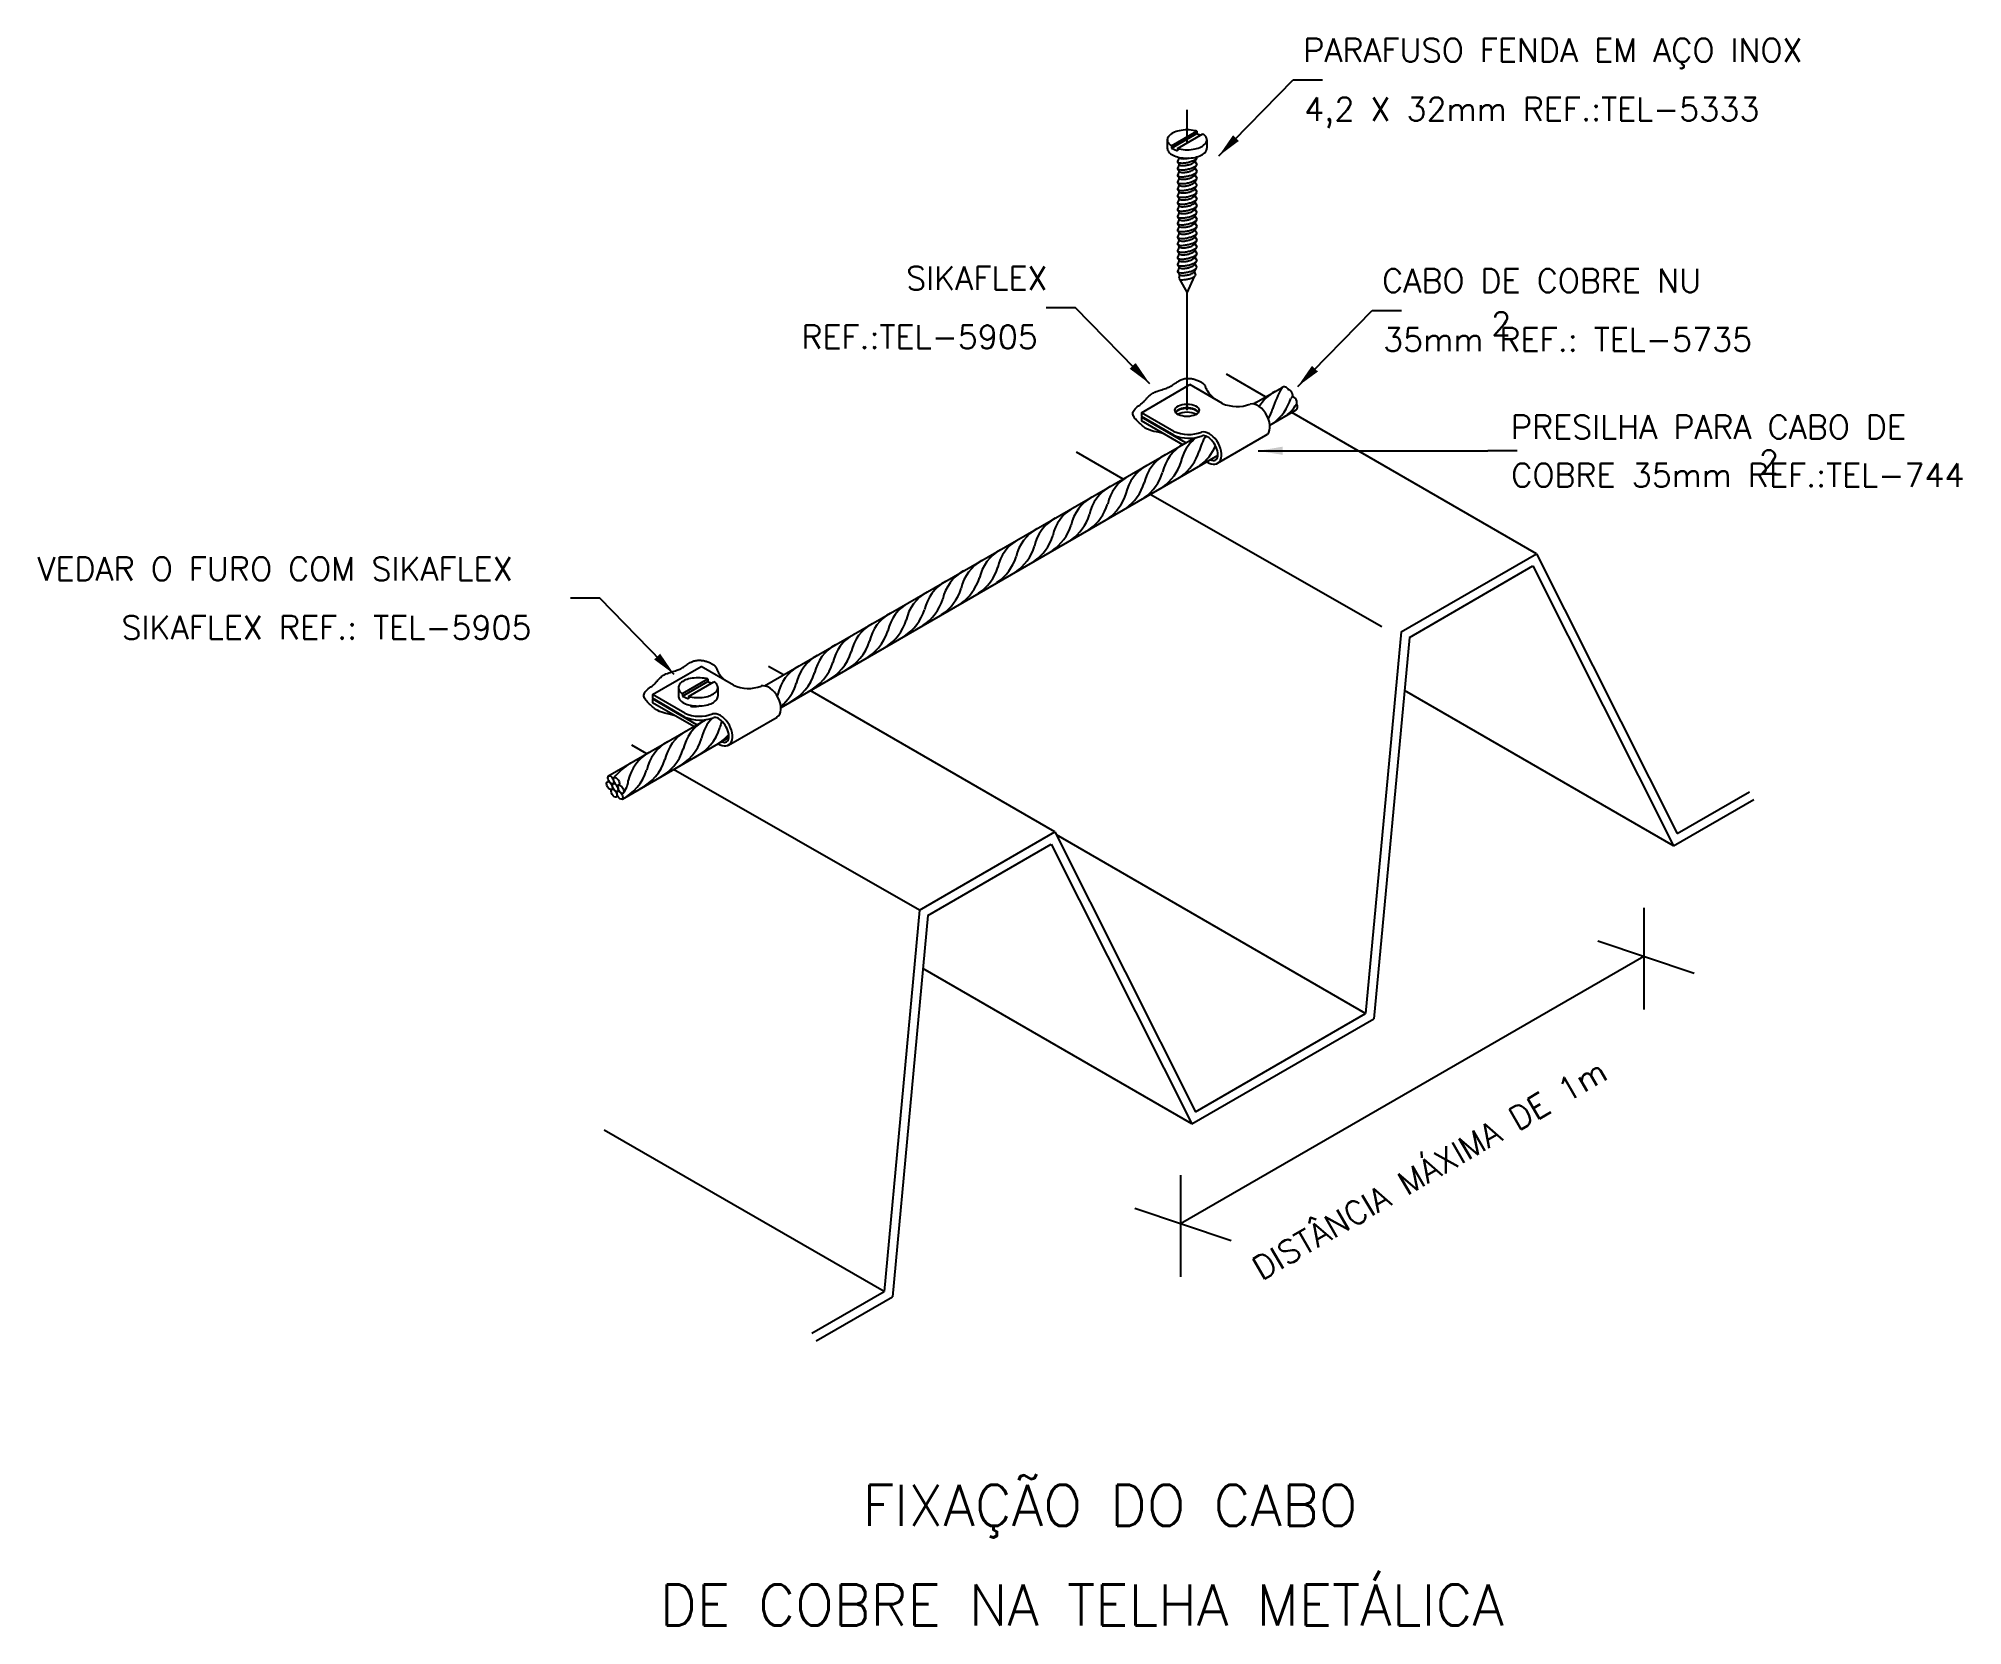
# Model space of a CAD drawing. Header units: millimetres. Extents: x -5791.4 to -5774.9, y -4763.5 to -4749.9.
import ezdxf
from ezdxf.enums import TextEntityAlignment as Align

# ---------------------------------------------------------------- set-up
doc = ezdxf.new("R2010")
doc.units = ezdxf.units.MM
doc.header["$LTSCALE"] = 10
doc.linetypes.add('DASHDOT', pattern=[1, 0.5, -0.25, 0, -0.25])
doc.layers.add('Termotécnica', color=7, linetype='Continuous')
doc.styles.add('r140', font='romans.shx')
doc.styles.add('r80', font='romans.shx')

msp = doc.modelspace()

# ---------------------------------------------------------------- linework, layer by layer
at = {"layer": 'Termotécnica', "color": 2}
for p, q in [((-5781.303, -4750.949), (-5780.667, -4750.298)), ((-5780.667, -4750.298), (-5780.417, -4750.298)), ((-5781.743, -4750.811), (-5781.743, -4750.883)), ((-5781.708, -4750.862), (-5781.491, -4750.736)), ((-5781.708, -4750.883), (-5781.491, -4750.757)), ((-5781.708, -4750.862), (-5781.708, -4750.883)), ((-5781.708, -4750.883), (-5781.655, -4750.906)), ((-5781.655, -4750.885), (-5781.438, -4750.76)), ((-5781.655, -4750.885), (-5781.655, -4750.906)), ((-5781.491, -4750.736), (-5781.491, -4750.757)), ((-5781.491, -4750.757), (-5781.459, -4750.772)), ((-5781.404, -4750.811), (-5781.404, -4750.883)), ((-5781.641, -4750.963), (-5781.656, -4750.997)), ((-5781.641, -4751.021), (-5781.656, -4751.056)), ((-5781.652, -4751.003), (-5781.641, -4751.021)), ((-5781.494, -4750.971), (-5781.506, -4750.993)), ((-5781.506, -4750.993), (-5781.491, -4751.021)), ((-5781.494, -4751.03), (-5781.506, -4751.051)), ((-5781.506, -4751.051), (-5781.491, -4751.08)), ((-5781.641, -4751.08), (-5781.656, -4751.115)), ((-5781.641, -4751.139), (-5781.656, -4751.173)), ((-5781.641, -4751.197), (-5781.656, -4751.232)), ((-5781.652, -4751.061), (-5781.641, -4751.08)), ((-5781.652, -4751.12), (-5781.641, -4751.139)), ((-5781.652, -4751.179), (-5781.641, -4751.197)), ((-5781.494, -4751.088), (-5781.506, -4751.11)), ((-5781.506, -4751.11), (-5781.491, -4751.138)), ((-5781.494, -4751.147), (-5781.506, -4751.169)), ((-5781.506, -4751.169), (-5781.491, -4751.197)), ((-5781.494, -4751.206), (-5781.506, -4751.227)), ((-5781.641, -4751.256), (-5781.656, -4751.291)), ((-5781.641, -4751.314), (-5781.656, -4751.349)), ((-5781.641, -4751.373), (-5781.656, -4751.408)), ((-5781.652, -4751.237), (-5781.641, -4751.256)), ((-5781.652, -4751.296), (-5781.641, -4751.314)), ((-5781.652, -4751.355), (-5781.641, -4751.373)), ((-5781.506, -4751.227), (-5781.491, -4751.256)), ((-5781.494, -4751.264), (-5781.506, -4751.286)), ((-5781.506, -4751.286), (-5781.491, -4751.314)), ((-5781.494, -4751.323), (-5781.506, -4751.344)), ((-5781.506, -4751.344), (-5781.491, -4751.373)), ((-5781.494, -4751.381), (-5781.506, -4751.403)), ((-5781.641, -4751.432), (-5781.656, -4751.467)), ((-5781.641, -4751.49), (-5781.656, -4751.525)), ((-5781.641, -4751.549), (-5781.656, -4751.584)), ((-5781.652, -4751.413), (-5781.641, -4751.432)), ((-5781.652, -4751.472), (-5781.641, -4751.49)), ((-5781.652, -4751.531), (-5781.641, -4751.549)), ((-5781.506, -4751.403), (-5781.491, -4751.432)), ((-5781.494, -4751.44), (-5781.506, -4751.462)), ((-5781.506, -4751.462), (-5781.491, -4751.49)), ((-5781.494, -4751.499), (-5781.506, -4751.52)), ((-5781.506, -4751.52), (-5781.491, -4751.549)), ((-5781.641, -4751.608), (-5781.656, -4751.642)), ((-5781.641, -4751.666), (-5781.656, -4751.701)), ((-5781.652, -4751.589), (-5781.641, -4751.608)), ((-5781.652, -4751.648), (-5781.641, -4751.666)), ((-5781.652, -4751.707), (-5781.641, -4751.725)), ((-5781.494, -4751.557), (-5781.506, -4751.579)), ((-5781.506, -4751.579), (-5781.491, -4751.607)), ((-5781.494, -4751.616), (-5781.506, -4751.638)), ((-5781.506, -4751.638), (-5781.491, -4751.666)), ((-5781.494, -4751.675), (-5781.506, -4751.696)), ((-5781.506, -4751.696), (-5781.491, -4751.725)), ((-5781.641, -4751.725), (-5781.656, -4751.76)), ((-5781.641, -4751.784), (-5781.656, -4751.818)), ((-5781.641, -4751.842), (-5781.656, -4751.877)), ((-5781.652, -4751.765), (-5781.641, -4751.784)), ((-5781.652, -4751.824), (-5781.641, -4751.842)), ((-5781.494, -4751.733), (-5781.506, -4751.755)), ((-5781.506, -4751.755), (-5781.491, -4751.783)), ((-5781.494, -4751.792), (-5781.506, -4751.814)), ((-5781.506, -4751.814), (-5781.491, -4751.842)), ((-5781.494, -4751.851), (-5781.506, -4751.872)), ((-5781.506, -4751.872), (-5781.491, -4751.901)), ((-5781.641, -4751.901), (-5781.656, -4751.936)), ((-5781.653, -4751.94), (-5781.641, -4751.961)), ((-5781.652, -4751.882), (-5781.641, -4751.901)), ((-5781.639, -4751.965), (-5781.643, -4751.997)), ((-5781.638, -4752.002), (-5781.574, -4752.118)), ((-5781.574, -4752.118), (-5781.511, -4751.979)), ((-5781.51, -4751.941), (-5781.502, -4751.967)), ((-5781.506, -4751.932), (-5781.496, -4751.911)), ((-5782.527, -4752.246), (-5782.777, -4752.246)), ((-5781.892, -4752.896), (-5782.527, -4752.246)), ((-5780.628, -4752.919), (-5779.992, -4752.269)), ((-5779.992, -4752.269), (-5779.742, -4752.269)), ((-5781.963, -4753.144), (-5781.549, -4752.904)), ((-5781.272, -4753.064), (-5781.549, -4752.904)), ((-5781.006, -4753.069), (-5780.762, -4752.928)), ((-5781.687, -4753.303), (-5781.963, -4753.144)), ((-5781.963, -4753.144), (-5781.963, -4753.176)), ((-5781.687, -4753.335), (-5781.963, -4753.176)), ((-5781.963, -4753.182), (-5781.958, -4753.179)), ((-5781.583, -4753.401), (-5781.963, -4753.182)), ((-5781.963, -4753.182), (-5781.963, -4753.214)), ((-5780.865, -4753.25), (-5780.64, -4753.12)), ((-5785.186, -4755.478), (-5781.509, -4753.359)), ((-5781.611, -4753.417), (-5781.963, -4753.214)), ((-5781.314, -4753.576), (-5780.899, -4753.336)), ((-5785.044, -4755.663), (-5781.309, -4753.506)), ((-5780.967, -4753.47), (-5779.003, -4753.471)), ((-5778.753, -4753.471), (-5779.003, -4753.471)), ((-5786.593, -4754.73), (-5786.843, -4754.73)), ((-5785.957, -4755.381), (-5786.593, -4754.73)), ((-5786.143, -4755.553), (-5785.728, -4755.314)), ((-5785.451, -4755.473), (-5785.728, -4755.314)), ((-5785.922, -4755.494), (-5785.922, -4755.566)), ((-5785.888, -4755.545), (-5785.671, -4755.42)), ((-5785.888, -4755.566), (-5785.671, -4755.441)), ((-5785.835, -4755.569), (-5785.618, -4755.443)), ((-5785.671, -4755.42), (-5785.671, -4755.441)), ((-5785.671, -4755.441), (-5785.638, -4755.455)), ((-5785.584, -4755.494), (-5785.584, -4755.566)), ((-5786.143, -4755.553), (-5786.143, -4755.585)), ((-5785.866, -4755.713), (-5786.143, -4755.553)), ((-5785.867, -4755.745), (-5786.143, -4755.585)), ((-5786.143, -4755.591), (-5786.138, -4755.588)), ((-5786.143, -4755.591), (-5786.143, -4755.623)), ((-5785.763, -4755.811), (-5786.143, -4755.591)), ((-5785.791, -4755.827), (-5786.143, -4755.623)), ((-5785.888, -4755.545), (-5785.888, -4755.566)), ((-5785.888, -4755.566), (-5785.835, -4755.59)), ((-5785.835, -4755.569), (-5785.835, -4755.59)), ((-5786.524, -4756.25), (-5785.689, -4755.768)), ((-5785.493, -4755.985), (-5785.078, -4755.746)), ((-5786.401, -4756.446), (-5785.49, -4755.92))]:
    msp.add_line(p, q, dxfattribs=at)
at = {"layer": 'Termotécnica', "color": 1, "linetype": 'DASHDOT'}
for p, q in [((-5781.574, -4750.838), (-5781.574, -4750.555)), ((-5781.574, -4753.123), (-5781.574, -4752.118))]:
    msp.add_line(p, q, dxfattribs=at)
at = {"layer": 'Termotécnica', "color": 3}
for p, q in [((-5780.902, -4753.009), (-5781.237, -4752.815)), ((-5778.586, -4754.35), (-5780.678, -4753.142)), ((-5782.12, -4753.711), (-5782.52, -4753.482)), ((-5779.909, -4754.975), (-5781.89, -4753.842)), ((-5779.744, -4755.018), (-5778.586, -4754.35)), ((-5779.673, -4755.064), (-5778.617, -4754.454)), ((-5778.617, -4754.454), (-5777.416, -4756.846)), ((-5778.586, -4754.35), (-5777.385, -4756.742)), ((-5779.744, -4755.018), (-5780.047, -4758.279)), ((-5779.673, -4755.064), (-5779.976, -4758.324)), ((-5785.024, -4755.385), (-5785.152, -4755.312)), ((-5782.703, -4756.727), (-5784.796, -4755.519)), ((-5777.416, -4756.846), (-5779.715, -4755.518)), ((-5786.192, -4756.06), (-5786.32, -4755.986)), ((-5783.861, -4757.396), (-5785.964, -4756.193)), ((-5777.416, -4756.846), (-5776.729, -4756.45)), ((-5777.385, -4756.742), (-5776.767, -4756.385)), ((-5783.861, -4757.396), (-5782.703, -4756.727)), ((-5782.703, -4756.727), (-5781.502, -4759.119)), ((-5780.047, -4758.279), (-5782.69, -4756.752)), ((-5783.79, -4757.441), (-5782.734, -4756.831)), ((-5782.734, -4756.831), (-5781.533, -4759.223)), ((-5783.861, -4757.396), (-5784.164, -4760.656)), ((-5783.79, -4757.441), (-5784.093, -4760.701)), ((-5781.533, -4759.223), (-5783.832, -4757.896)), ((-5781.502, -4759.119), (-5780.047, -4758.279)), ((-5781.533, -4759.223), (-5779.976, -4758.324)), ((-5784.164, -4760.656), (-5786.555, -4759.276)), ((-5784.782, -4761.013), (-5784.164, -4760.656)), ((-5784.745, -4761.078), (-5784.093, -4760.701))]:
    msp.add_line(p, q, dxfattribs=at)
at = {"layer": 'Termotécnica', "color": 1}
for p, q in [((-5777.669, -4757.376), (-5777.669, -4758.245)), ((-5781.629, -4760.076), (-5777.669, -4757.789)), ((-5778.061, -4757.657), (-5777.238, -4757.935)), ((-5781.629, -4759.662), (-5781.629, -4760.531)), ((-5782.021, -4759.944), (-5781.198, -4760.221))]:
    msp.add_line(p, q, dxfattribs=at)
at = {"layer": 'Termotécnica', "color": 2}
for points in [[(-5781.491, -4750.736, 0.016409), (-5781.505, -4750.733, 0.051099), (-5781.573, -4750.726, 0.051099), (-5781.642, -4750.733, 0.064948), (-5781.693, -4750.751, 0.104203), (-5781.732, -4750.782, 0.174705), (-5781.743, -4750.811, 0.174705), (-5781.732, -4750.84, 0.06738), (-5781.708, -4750.862, 0.064948)], [(-5781.743, -4750.883, 0.174705), (-5781.732, -4750.912, 0.104203), (-5781.693, -4750.943, 0.064948), (-5781.642, -4750.961, 0.051099), (-5781.573, -4750.968, 0.051099), (-5781.505, -4750.961, 0.064948), (-5781.453, -4750.943, 0.104203), (-5781.414, -4750.912, 0.174705), (-5781.404, -4750.883, 0.174705)], [(-5781.655, -4750.885, 0.016409), (-5781.642, -4750.888, 0.051099), (-5781.573, -4750.896, 0.051099), (-5781.505, -4750.888, 0.064948), (-5781.453, -4750.871, 0.104203), (-5781.414, -4750.84, 0.174705), (-5781.404, -4750.811, 0.174705)], [(-5781.404, -4750.811, 0.174705), (-5781.414, -4750.782, 0.06738), (-5781.438, -4750.76, 0.064948)], [(-5785.671, -4755.42, 0.016409), (-5785.684, -4755.417, 0.051099), (-5785.753, -4755.41, 0.051099), (-5785.821, -4755.417, 0.064948), (-5785.873, -4755.434, 0.104203), (-5785.912, -4755.466, 0.174705), (-5785.922, -4755.494, 0.174705), (-5785.912, -4755.523, 0.06738), (-5785.888, -4755.545, 0.064948)], [(-5785.835, -4755.569, 0.016409), (-5785.821, -4755.572, 0.051099), (-5785.753, -4755.579, 0.051099), (-5785.684, -4755.572, 0.064948), (-5785.633, -4755.554, 0.104203), (-5785.594, -4755.523, 0.174705), (-5785.584, -4755.494, 0.174705)], [(-5785.584, -4755.494, 0.174705), (-5785.594, -4755.466, 0.06738), (-5785.618, -4755.443, 0.064948)], [(-5785.922, -4755.566, 0.174705), (-5785.912, -4755.595, 0.104203), (-5785.873, -4755.626, 0.064948), (-5785.821, -4755.644, 0.051099), (-5785.753, -4755.651, 0.051099), (-5785.684, -4755.644, 0.064948), (-5785.633, -4755.626, 0.104203), (-5785.594, -4755.595, 0.174705), (-5785.584, -4755.566, 0.174705)]]:
    msp.add_lwpolyline(points, format="xyb", dxfattribs=at)
at = {"layer": 'Termotécnica', "color": 1}
for points in [[(-5781.656, -4750.997, 0.24548), (-5781.651, -4751.004, 0.082009), (-5781.628, -4751.009, 0.04047), (-5781.603, -4751.009, 0.029714), (-5781.569, -4751.004, 0.029714), (-5781.535, -4750.994, 0.04047), (-5781.512, -4750.984, 0.082009), (-5781.494, -4750.97, 0.24548), (-5781.491, -4750.962, 0.24548)], [(-5781.656, -4751.056, 0.24548), (-5781.651, -4751.062, 0.082009), (-5781.628, -4751.068, 0.04047), (-5781.603, -4751.067, 0.029714), (-5781.569, -4751.062, 0.029714), (-5781.535, -4751.053, 0.04047), (-5781.512, -4751.043, 0.082009), (-5781.494, -4751.029, 0.24548), (-5781.491, -4751.021, 0.24548)], [(-5781.641, -4750.963, 0.24548), (-5781.637, -4750.968, 0.082009), (-5781.618, -4750.972, 0.04047), (-5781.597, -4750.972, 0.029714), (-5781.569, -4750.968, 0.013189), (-5781.557, -4750.965, 0.04047)], [(-5781.641, -4751.021, 0.24548), (-5781.637, -4751.026, 0.082009), (-5781.618, -4751.031, 0.04047), (-5781.597, -4751.031, 0.029714), (-5781.569, -4751.026, 0.029714), (-5781.542, -4751.019, 0.04047), (-5781.523, -4751.011, 0.082009), (-5781.508, -4750.999, 0.24548), (-5781.506, -4750.993, 0.24548)], [(-5781.641, -4751.08, 0.24548), (-5781.637, -4751.085, 0.082009), (-5781.618, -4751.089, 0.04047), (-5781.597, -4751.089, 0.029714), (-5781.569, -4751.085, 0.029714), (-5781.542, -4751.078, 0.04047), (-5781.523, -4751.069, 0.082009), (-5781.508, -4751.058, 0.24548), (-5781.506, -4751.051, 0.24548)], [(-5781.656, -4751.115, 0.24548), (-5781.651, -4751.121, 0.082009), (-5781.628, -4751.126, 0.04047), (-5781.603, -4751.126, 0.029714), (-5781.569, -4751.121, 0.029714), (-5781.535, -4751.112, 0.04047), (-5781.512, -4751.102, 0.082009), (-5781.494, -4751.088, 0.24548), (-5781.491, -4751.08, 0.24548)], [(-5781.656, -4751.173, 0.24548), (-5781.651, -4751.18, 0.082009), (-5781.628, -4751.185, 0.04047), (-5781.603, -4751.185, 0.029714), (-5781.569, -4751.18, 0.029714), (-5781.535, -4751.17, 0.04047), (-5781.512, -4751.16, 0.082009), (-5781.494, -4751.146, 0.24548), (-5781.491, -4751.138, 0.24548)], [(-5781.656, -4751.232, 0.24548), (-5781.651, -4751.238, 0.082009), (-5781.628, -4751.244, 0.04047), (-5781.603, -4751.243, 0.029714), (-5781.569, -4751.238, 0.029714), (-5781.535, -4751.229, 0.04047), (-5781.512, -4751.219, 0.082009), (-5781.494, -4751.205, 0.24548), (-5781.491, -4751.197, 0.24548)], [(-5781.641, -4751.139, 0.24548), (-5781.637, -4751.144, 0.082009), (-5781.618, -4751.148, 0.04047), (-5781.597, -4751.148, 0.029714), (-5781.569, -4751.144, 0.029714), (-5781.542, -4751.136, 0.04047), (-5781.523, -4751.128, 0.082009), (-5781.508, -4751.116, 0.24548), (-5781.506, -4751.11, 0.24548)], [(-5781.641, -4751.197, 0.24548), (-5781.637, -4751.202, 0.082009), (-5781.618, -4751.207, 0.04047), (-5781.597, -4751.207, 0.029714), (-5781.569, -4751.202, 0.029714), (-5781.542, -4751.195, 0.04047), (-5781.523, -4751.186, 0.082009), (-5781.508, -4751.175, 0.24548), (-5781.506, -4751.169, 0.24548)], [(-5781.656, -4751.291, 0.24548), (-5781.651, -4751.297, 0.082009), (-5781.628, -4751.302, 0.04047), (-5781.603, -4751.302, 0.029714), (-5781.569, -4751.297, 0.029714), (-5781.535, -4751.288, 0.04047), (-5781.512, -4751.278, 0.082009), (-5781.494, -4751.263, 0.24548), (-5781.491, -4751.256, 0.24548)], [(-5781.656, -4751.349, 0.24548), (-5781.651, -4751.355, 0.082009), (-5781.628, -4751.361, 0.04047), (-5781.603, -4751.361, 0.029714), (-5781.569, -4751.355, 0.029714), (-5781.535, -4751.346, 0.04047), (-5781.512, -4751.336, 0.082009), (-5781.494, -4751.322, 0.24548), (-5781.491, -4751.314, 0.24548)], [(-5781.656, -4751.408, 0.24548), (-5781.651, -4751.414, 0.082009), (-5781.628, -4751.42, 0.04047), (-5781.603, -4751.419, 0.029714), (-5781.569, -4751.414, 0.029714), (-5781.535, -4751.405, 0.04047), (-5781.512, -4751.395, 0.082009), (-5781.494, -4751.381, 0.24548), (-5781.491, -4751.373, 0.24548)], [(-5781.641, -4751.256, 0.24548), (-5781.637, -4751.261, 0.082009), (-5781.618, -4751.265, 0.04047), (-5781.597, -4751.265, 0.029714), (-5781.569, -4751.261, 0.029714), (-5781.542, -4751.253, 0.04047), (-5781.523, -4751.245, 0.082009), (-5781.508, -4751.234, 0.24548), (-5781.506, -4751.227, 0.24548)], [(-5781.641, -4751.314, 0.24548), (-5781.637, -4751.32, 0.082009), (-5781.618, -4751.324, 0.04047), (-5781.597, -4751.324, 0.029714), (-5781.569, -4751.32, 0.029714), (-5781.542, -4751.312, 0.04047), (-5781.523, -4751.304, 0.082009), (-5781.508, -4751.292, 0.24548), (-5781.506, -4751.286, 0.24548)], [(-5781.641, -4751.373, 0.24548), (-5781.637, -4751.378, 0.082009), (-5781.618, -4751.383, 0.04047), (-5781.597, -4751.382, 0.029714), (-5781.569, -4751.378, 0.029714), (-5781.542, -4751.371, 0.04047), (-5781.523, -4751.362, 0.082009), (-5781.508, -4751.351, 0.24548), (-5781.506, -4751.344, 0.24548)], [(-5781.656, -4751.467, 0.24548), (-5781.651, -4751.473, 0.082009), (-5781.628, -4751.478, 0.04047), (-5781.603, -4751.478, 0.029714), (-5781.569, -4751.473, 0.029714), (-5781.535, -4751.464, 0.04047), (-5781.512, -4751.453, 0.082009), (-5781.494, -4751.439, 0.24548), (-5781.491, -4751.432, 0.24548)], [(-5781.656, -4751.525, 0.24548), (-5781.651, -4751.531, 0.082009), (-5781.628, -4751.537, 0.04047), (-5781.603, -4751.537, 0.029714), (-5781.569, -4751.531, 0.029714), (-5781.535, -4751.522, 0.04047), (-5781.512, -4751.512, 0.082009), (-5781.494, -4751.498, 0.24548), (-5781.491, -4751.49, 0.24548)], [(-5781.656, -4751.584, 0.24548), (-5781.651, -4751.59, 0.082009), (-5781.628, -4751.595, 0.04047), (-5781.603, -4751.595, 0.029714), (-5781.569, -4751.59, 0.029714), (-5781.535, -4751.581, 0.04047), (-5781.512, -4751.571, 0.082009), (-5781.494, -4751.557, 0.24548), (-5781.491, -4751.549, 0.24548)], [(-5781.641, -4751.432, 0.24548), (-5781.637, -4751.437, 0.082009), (-5781.618, -4751.441, 0.04047), (-5781.597, -4751.441, 0.029714), (-5781.569, -4751.437, 0.029714), (-5781.542, -4751.429, 0.04047), (-5781.523, -4751.421, 0.082009), (-5781.508, -4751.41, 0.24548), (-5781.506, -4751.403, 0.24548)], [(-5781.641, -4751.49, 0.24548), (-5781.637, -4751.496, 0.082009), (-5781.618, -4751.5, 0.04047), (-5781.597, -4751.5, 0.029714), (-5781.569, -4751.495, 0.029714), (-5781.542, -4751.488, 0.04047), (-5781.523, -4751.48, 0.082009), (-5781.508, -4751.468, 0.24548), (-5781.506, -4751.462, 0.24548)], [(-5781.641, -4751.549, 0.24548), (-5781.637, -4751.554, 0.082009), (-5781.618, -4751.559, 0.04047), (-5781.597, -4751.558, 0.029714), (-5781.569, -4751.554, 0.029714), (-5781.542, -4751.547, 0.04047), (-5781.523, -4751.538, 0.082009), (-5781.508, -4751.527, 0.24548), (-5781.506, -4751.52, 0.24548)], [(-5781.656, -4751.642, 0.24548), (-5781.651, -4751.649, 0.082009), (-5781.628, -4751.654, 0.04047), (-5781.603, -4751.654, 0.029714), (-5781.569, -4751.649, 0.029714), (-5781.535, -4751.639, 0.04047), (-5781.512, -4751.629, 0.082009), (-5781.494, -4751.615, 0.24548), (-5781.491, -4751.607, 0.24548)], [(-5781.656, -4751.701, 0.24548), (-5781.651, -4751.707, 0.082009), (-5781.628, -4751.713, 0.04047), (-5781.603, -4751.712, 0.029714), (-5781.569, -4751.707, 0.029714), (-5781.535, -4751.698, 0.04047), (-5781.512, -4751.688, 0.082009), (-5781.494, -4751.674, 0.24548), (-5781.491, -4751.666, 0.24548)], [(-5781.641, -4751.608, 0.24548), (-5781.637, -4751.613, 0.082009), (-5781.618, -4751.617, 0.04047), (-5781.597, -4751.617, 0.029714), (-5781.569, -4751.613, 0.029714), (-5781.542, -4751.605, 0.04047), (-5781.523, -4751.597, 0.082009), (-5781.508, -4751.585, 0.24548), (-5781.506, -4751.579, 0.24548)], [(-5781.641, -4751.666, 0.24548), (-5781.637, -4751.671, 0.082009), (-5781.618, -4751.676, 0.04047), (-5781.597, -4751.676, 0.029714), (-5781.569, -4751.671, 0.029714), (-5781.542, -4751.664, 0.04047), (-5781.523, -4751.656, 0.082009), (-5781.508, -4751.644, 0.24548), (-5781.506, -4751.638, 0.24548)], [(-5781.641, -4751.725, 0.24548), (-5781.637, -4751.73, 0.082009), (-5781.618, -4751.734, 0.04047), (-5781.597, -4751.734, 0.029714), (-5781.569, -4751.73, 0.029714), (-5781.542, -4751.723, 0.04047), (-5781.523, -4751.714, 0.082009), (-5781.508, -4751.703, 0.24548), (-5781.506, -4751.696, 0.24548)], [(-5781.656, -4751.76, 0.24548), (-5781.651, -4751.766, 0.082009), (-5781.628, -4751.771, 0.04047), (-5781.603, -4751.771, 0.029714), (-5781.569, -4751.766, 0.029714), (-5781.535, -4751.757, 0.04047), (-5781.512, -4751.747, 0.082009), (-5781.494, -4751.733, 0.24548), (-5781.491, -4751.725, 0.24548)], [(-5781.656, -4751.818, 0.24548), (-5781.651, -4751.825, 0.082009), (-5781.628, -4751.83, 0.04047), (-5781.603, -4751.83, 0.029714), (-5781.569, -4751.825, 0.029714), (-5781.535, -4751.815, 0.04047), (-5781.512, -4751.805, 0.082009), (-5781.494, -4751.791, 0.24548), (-5781.491, -4751.783, 0.24548)], [(-5781.656, -4751.877, 0.24548), (-5781.651, -4751.883, 0.082009), (-5781.628, -4751.889, 0.04047), (-5781.603, -4751.888, 0.029714), (-5781.569, -4751.883, 0.029714), (-5781.535, -4751.874, 0.04047), (-5781.512, -4751.864, 0.082009), (-5781.494, -4751.85, 0.24548), (-5781.491, -4751.842, 0.24548)], [(-5781.641, -4751.784, 0.24548), (-5781.637, -4751.789, 0.082009), (-5781.618, -4751.793, 0.04047), (-5781.597, -4751.793, 0.029714), (-5781.569, -4751.789, 0.029714), (-5781.542, -4751.781, 0.04047), (-5781.523, -4751.773, 0.082009), (-5781.508, -4751.761, 0.24548), (-5781.506, -4751.755, 0.24548)], [(-5781.641, -4751.842, 0.24548), (-5781.637, -4751.847, 0.082009), (-5781.618, -4751.852, 0.04047), (-5781.597, -4751.852, 0.029714), (-5781.569, -4751.847, 0.029714), (-5781.542, -4751.84, 0.04047), (-5781.523, -4751.832, 0.082009), (-5781.508, -4751.82, 0.24548), (-5781.506, -4751.814, 0.24548)], [(-5781.641, -4751.901, 0.24548), (-5781.637, -4751.906, 0.082009), (-5781.618, -4751.91, 0.04047), (-5781.597, -4751.91, 0.029714), (-5781.569, -4751.906, 0.029714), (-5781.542, -4751.898, 0.04047), (-5781.523, -4751.89, 0.082009), (-5781.508, -4751.879, 0.24548), (-5781.506, -4751.872, 0.24548)], [(-5781.656, -4751.936, 0.24548), (-5781.651, -4751.942, 0.082009), (-5781.628, -4751.947, 0.04047), (-5781.603, -4751.947, 0.029714), (-5781.569, -4751.942, 0.029714), (-5781.535, -4751.933, 0.04047), (-5781.512, -4751.923, 0.082009), (-5781.494, -4751.908, 0.24548), (-5781.491, -4751.901, 0.24548)], [(-5781.643, -4751.997, 0.24548), (-5781.639, -4752.002, 0.082009), (-5781.62, -4752.007, 0.04047), (-5781.598, -4752.006, 0.029714), (-5781.569, -4752.002, 0.029714), (-5781.54, -4751.994, 0.04047), (-5781.52, -4751.986, 0.082009), (-5781.504, -4751.974, 0.24548), (-5781.502, -4751.967, 0.24548)], [(-5781.641, -4751.961, 0.24548), (-5781.637, -4751.966, 0.082009), (-5781.618, -4751.971, 0.04047), (-5781.597, -4751.97, 0.029714), (-5781.569, -4751.966, 0.029714), (-5781.542, -4751.959, 0.04047), (-5781.523, -4751.95, 0.082009), (-5781.508, -4751.939, 0.24548), (-5781.506, -4751.932, 0.24548)], [(-5785.821, -4755.646, 0.24548), (-5785.816, -4755.651, 0.082009), (-5785.798, -4755.656, 0.04047), (-5785.777, -4755.655, 0.029714), (-5785.749, -4755.651, 0.013189), (-5785.737, -4755.648, 0.04047)]]:
    msp.add_lwpolyline(points, format="xyb", dxfattribs=at)
for points in [[(-5781.778, -4753.321), (-5781.822, -4753.311), (-5781.857, -4753.303), (-5781.884, -4753.295), (-5781.904, -4753.288), (-5781.919, -4753.281), (-5781.931, -4753.275), (-5781.94, -4753.268), (-5781.947, -4753.262), (-5781.955, -4753.255), (-5781.964, -4753.248), (-5781.972, -4753.24), (-5781.981, -4753.233), (-5781.99, -4753.225), (-5781.998, -4753.217), (-5782.006, -4753.208), (-5782.013, -4753.2), (-5782.02, -4753.192), (-5782.026, -4753.183), (-5782.031, -4753.174), (-5782.035, -4753.166), (-5782.037, -4753.157), (-5782.037, -4753.148), (-5782.036, -4753.139), (-5782.032, -4753.13), (-5782.026, -4753.121), (-5782.018, -4753.112), (-5782.009, -4753.103), (-5781.999, -4753.094), (-5781.988, -4753.086), (-5781.978, -4753.078), (-5781.968, -4753.07), (-5781.958, -4753.063), (-5781.951, -4753.057), (-5781.944, -4753.051), (-5781.939, -4753.045), (-5781.934, -4753.04), (-5781.93, -4753.035), (-5781.925, -4753.03), (-5781.921, -4753.025), (-5781.917, -4753.02), (-5781.912, -4753.014), (-5781.906, -4753.008), (-5781.9, -4753.002), (-5781.893, -4752.996), (-5781.886, -4752.99), (-5781.878, -4752.984), (-5781.868, -4752.978), (-5781.859, -4752.973), (-5781.848, -4752.968), (-5781.837, -4752.963), (-5781.825, -4752.959), (-5781.813, -4752.954), (-5781.801, -4752.95), (-5781.789, -4752.947), (-5781.777, -4752.943), (-5781.766, -4752.94), (-5781.756, -4752.936), (-5781.746, -4752.933), (-5781.737, -4752.929), (-5781.729, -4752.926), (-5781.721, -4752.922), (-5781.713, -4752.918), (-5781.705, -4752.914), (-5781.698, -4752.909), (-5781.69, -4752.904), (-5781.682, -4752.898), (-5781.674, -4752.892), (-5781.667, -4752.887), (-5781.659, -4752.881), (-5781.651, -4752.876), (-5781.643, -4752.871), (-5781.634, -4752.866), (-5781.626, -4752.862), (-5781.618, -4752.859), (-5781.609, -4752.856), (-5781.601, -4752.854), (-5781.592, -4752.852), (-5781.584, -4752.851), (-5781.576, -4752.851), (-5781.567, -4752.85), (-5781.559, -4752.85), (-5781.552, -4752.851), (-5781.544, -4752.851), (-5781.536, -4752.852), (-5781.528, -4752.854), (-5781.521, -4752.855), (-5781.513, -4752.857), (-5781.505, -4752.859), (-5781.498, -4752.862), (-5781.49, -4752.865), (-5781.483, -4752.867), (-5781.475, -4752.871), (-5781.468, -4752.874), (-5781.462, -4752.877), (-5781.455, -4752.881), (-5781.449, -4752.884), (-5781.444, -4752.887), (-5781.439, -4752.891), (-5781.435, -4752.895), (-5781.431, -4752.899), (-5781.427, -4752.903), (-5781.424, -4752.908), (-5781.42, -4752.914), (-5781.418, -4752.921), (-5781.415, -4752.928), (-5781.411, -4752.936), (-5781.407, -4752.946), (-5781.4, -4752.957), (-5781.391, -4752.97), (-5781.379, -4752.986), (-5781.363, -4753.003), (-5781.343, -4753.023)], [(-5785.958, -4755.731), (-5786.002, -4755.721), (-5786.037, -4755.712), (-5786.064, -4755.704), (-5786.084, -4755.697), (-5786.099, -4755.69), (-5786.11, -4755.684), (-5786.119, -4755.678), (-5786.127, -4755.671), (-5786.135, -4755.664), (-5786.144, -4755.657), (-5786.152, -4755.65), (-5786.161, -4755.642), (-5786.169, -4755.634), (-5786.178, -4755.626), (-5786.186, -4755.618), (-5786.193, -4755.61), (-5786.2, -4755.601), (-5786.206, -4755.593), (-5786.211, -4755.584), (-5786.214, -4755.575), (-5786.217, -4755.566), (-5786.217, -4755.558), (-5786.215, -4755.549), (-5786.212, -4755.54), (-5786.206, -4755.531), (-5786.198, -4755.522), (-5786.189, -4755.513), (-5786.179, -4755.504), (-5786.168, -4755.495), (-5786.157, -4755.487), (-5786.147, -4755.48), (-5786.138, -4755.473), (-5786.13, -4755.466), (-5786.124, -4755.46), (-5786.118, -4755.455), (-5786.114, -4755.45), (-5786.109, -4755.445), (-5786.105, -4755.44), (-5786.101, -4755.435), (-5786.097, -4755.429), (-5786.092, -4755.424), (-5786.086, -4755.418), (-5786.08, -4755.412), (-5786.073, -4755.406), (-5786.066, -4755.4), (-5786.057, -4755.394), (-5786.048, -4755.388), (-5786.038, -4755.382), (-5786.028, -4755.377), (-5786.016, -4755.373), (-5786.004, -4755.368), (-5785.992, -4755.364), (-5785.98, -4755.36), (-5785.968, -4755.356), (-5785.957, -4755.353), (-5785.946, -4755.349), (-5785.936, -4755.346), (-5785.926, -4755.342), (-5785.917, -4755.339), (-5785.909, -4755.335), (-5785.901, -4755.332), (-5785.893, -4755.328), (-5785.885, -4755.323), (-5785.877, -4755.318), (-5785.87, -4755.313), (-5785.862, -4755.308), (-5785.854, -4755.302), (-5785.846, -4755.296), (-5785.838, -4755.291), (-5785.83, -4755.285), (-5785.822, -4755.28), (-5785.814, -4755.276), (-5785.806, -4755.272), (-5785.797, -4755.268), (-5785.789, -4755.266), (-5785.78, -4755.264), (-5785.772, -4755.262), (-5785.764, -4755.261), (-5785.755, -4755.26), (-5785.747, -4755.26), (-5785.739, -4755.26), (-5785.731, -4755.26), (-5785.723, -4755.261), (-5785.716, -4755.262), (-5785.708, -4755.263), (-5785.7, -4755.265), (-5785.693, -4755.267), (-5785.685, -4755.269), (-5785.678, -4755.271), (-5785.67, -4755.274), (-5785.662, -4755.277), (-5785.655, -4755.28), (-5785.648, -4755.283), (-5785.641, -4755.287), (-5785.635, -4755.29), (-5785.629, -4755.293), (-5785.624, -4755.297), (-5785.619, -4755.3), (-5785.614, -4755.304), (-5785.61, -4755.308), (-5785.607, -4755.313), (-5785.603, -4755.318), (-5785.6, -4755.324), (-5785.597, -4755.33), (-5785.594, -4755.337), (-5785.591, -4755.346), (-5785.586, -4755.356), (-5785.58, -4755.367), (-5785.571, -4755.38), (-5785.559, -4755.395), (-5785.543, -4755.412), (-5785.523, -4755.432)]]:
    msp.add_lwpolyline(points, dxfattribs=at)
for centre, radius, start, end in [((-5780.647, -4753.278), 0.361, 118.9407, 148.8823), ((-5779.99, -4753.378), 0.893, 149.7649, 162.7008), ((-5781.089, -4752.895), 0.422, 306.9953, 342.5598), ((-5777.354, -4755.813), 4.492, 140.66, 140.7018), ((-5780.667, -4753.03), 0.0206, 114.4993, 157.6202), ((-5780.803, -4753.368), 0.361, 118.9407, 124.0007), ((-5779.606, -4754.145), 1.764, 142.2557, 142.435), ((-5781.245, -4752.985), 0.422, 330.6001, 342.5598), ((-5780.953, -4752.88), 0.367, 307.9811, 328.403), ((-5782.708, -4751.382), 2.674, 318.2297, 318.2782), ((-5781.273, -4753.639), 0.361, 128.5586, 167.9021), ((-5781.116, -4753.549), 0.361, 145.3658, 167.9021), ((-5781.586, -4753.819), 0.361, 118.9407, 167.9021), ((-5781.43, -4753.729), 0.361, 118.9407, 167.9021), ((-5781.872, -4753.347), 0.422, 306.2947, 342.5598), ((-5781.715, -4753.256), 0.422, 306.4409, 335.9601), ((-5781.899, -4754), 0.361, 118.9407, 167.9021), ((-5781.743, -4753.91), 0.361, 118.9407, 167.9021), ((-5782.185, -4753.527), 0.422, 305.9917, 342.5598), ((-5782.028, -4753.437), 0.422, 306.1451, 342.5598), ((-5782.056, -4754.09), 0.361, 118.9407, 167.9021), ((-5782.498, -4753.708), 0.422, 305.6726, 342.5598), ((-5782.342, -4753.617), 0.422, 305.8343, 342.5598), ((-5782.369, -4754.271), 0.361, 118.9407, 167.9021), ((-5782.811, -4753.888), 0.422, 305.3344, 342.5598), ((-5782.212, -4754.181), 0.361, 118.9407, 167.9021), ((-5782.655, -4753.798), 0.422, 305.5061, 342.5598), ((-5782.682, -4754.451), 0.361, 118.9407, 167.9021), ((-5782.526, -4754.361), 0.361, 118.9407, 167.9021), ((-5782.968, -4753.978), 0.422, 305.1571, 342.5598), ((-5782.995, -4754.632), 0.361, 118.9407, 167.9021), ((-5782.839, -4754.542), 0.361, 118.9407, 167.9021), ((-5783.281, -4754.159), 0.422, 304.7828, 342.5598), ((-5783.124, -4754.069), 0.422, 304.9735, 342.5598), ((-5783.309, -4754.812), 0.361, 118.9407, 167.9021), ((-5783.152, -4754.722), 0.361, 118.9407, 167.9021), ((-5783.594, -4754.339), 0.422, 304.3767, 342.5598), ((-5783.438, -4754.249), 0.422, 304.5842, 342.5598), ((-5783.622, -4754.993), 0.361, 118.9407, 167.9021), ((-5783.465, -4754.903), 0.361, 118.9407, 167.9021), ((-5783.907, -4754.52), 0.422, 303.9289, 342.5598), ((-5783.751, -4754.43), 0.422, 304.1588, 342.5598), ((-5783.778, -4755.083), 0.361, 118.9407, 167.9021), ((-5784.221, -4754.701), 0.422, 303.4231, 342.5598), ((-5784.064, -4754.61), 0.422, 303.6847, 342.5598), ((-5784.091, -4755.264), 0.361, 118.9407, 167.9021), ((-5783.935, -4755.173), 0.361, 118.9407, 167.9021), ((-5784.377, -4754.791), 0.422, 303.1398, 342.5598), ((-5784.405, -4755.444), 0.361, 118.9407, 167.9021), ((-5784.248, -4755.354), 0.361, 118.9407, 167.9021), ((-5784.69, -4754.971), 0.422, 297.1716, 342.5598), ((-5784.534, -4754.881), 0.422, 297.1716, 342.5598), ((-5784.718, -4755.625), 0.361, 118.9407, 167.9021), ((-5784.561, -4755.535), 0.361, 118.9407, 167.9021), ((-5785.004, -4755.152), 0.422, 297.1716, 342.5598), ((-5784.847, -4755.062), 0.422, 297.1716, 342.5598), ((-5785.317, -4755.332), 0.422, 310.0213, 342.5598), ((-5785.16, -4755.242), 0.422, 297.1716, 342.5598), ((-5785.473, -4755.423), 0.422, 340.3182, 342.5598), ((-5785.515, -4756.1), 0.374, 120.4768, 167.4477), ((-5785.371, -4756.004), 0.361, 136.1374, 167.9021), ((-5785.214, -4755.914), 0.361, 158.4559, 167.9021), ((-5785.826, -4756.281), 0.376, 120.344, 167.3846), ((-5785.673, -4756.19), 0.373, 120.1427, 167.4926), ((-5786.126, -4755.802), 0.422, 297.1716, 342.5598), ((-5785.97, -4755.712), 0.422, 297.1716, 342.5598), ((-5785.813, -4755.621), 0.422, 297.1716, 319.721), ((-5785.97, -4756.687), 0.657, 123.3042, 139.7455), ((-5785.981, -4756.372), 0.378, 120.5587, 167.3383), ((-5786.44, -4755.982), 0.422, 297.1716, 342.5598), ((-5786.283, -4755.892), 0.422, 297.1716, 342.5598), ((-5786.596, -4756.073), 0.422, 297.1716, 342.5598), ((-5786.527, -4756.278), 0.177, 318.3535, 356.3946)]:
    msp.add_arc(centre, radius, start, end, dxfattribs=at)
at = {"layer": 'Termotécnica', "color": 2}
for centre, radius, start, end in [((-5781.147, -4752.785), 0.306, 245.8326, 291.3318), ((-5781.561, -4753.025), 0.305, 245.7672, 291.3376), ((-5781.557, -4753.037), 0.325, 246.4857, 290.4588), ((-5785.326, -4755.195), 0.306, 245.8326, 291.3318), ((-5785.741, -4755.434), 0.305, 245.7672, 291.3376), ((-5785.737, -4755.447), 0.325, 246.4857, 290.4588)]:
    msp.add_arc(centre, radius, start, end, dxfattribs=at)
for centre, major_axis, ratio, start_param, end_param in [((-5780.739, -4752.965), (-0.0229, 0.0367), 0.840361, 4.66795, 6.283185), ((-5780.694, -4752.98), (-0.0181, 0.0313), 0.509483, 3.143946, 6.283185), ((-5780.658, -4753.041), (-0.0181, 0.0313), 0.509483, 3.141593, 6.283185), ((-5781.574, -4753.155), (-0.104, 0), 0.509483, 3.446392, 5.981093), ((-5781.574, -4753.161), (-0.104, 0), 0.509483, 3.513376, 5.911341), ((-5781.574, -4753.193), (-0.104, 0), 0.509483, 3.869331, 5.556419), ((-5780.974, -4753.206), (-0.075, 0.13), 0.613222, 3.119686, 6.12017), ((-5780.667, -4753.089), (-0.0261, 0.0312), 0.886479, 3.141593, 4.601912), ((-5781.389, -4753.446), (-0.075, 0.13), 0.613222, 2.249611, 6.12017), ((-5781.389, -4753.446), (-0.059, 0.102), 0.509483, 2.479183, 6.206799), ((-5785.154, -4755.615), (-0.075, 0.13), 0.613222, 3.119686, 6.12017), ((-5785.569, -4755.855), (-0.075, 0.13), 0.613222, 2.257345, 6.12017), ((-5785.568, -4755.856), (-0.059, 0.102), 0.509483, 2.50301, 6.206799)]:
    msp.add_ellipse(centre, major_axis=major_axis, ratio=ratio, start_param=start_param, end_param=end_param, dxfattribs=at)
for centre, major_axis in [((-5781.574, -4753.123), (0.104, 0)), ((-5786.51, -4756.331), (-0.0192, 0.0333)), ((-5786.499, -4756.282), (-0.0192, 0.0333)), ((-5786.461, -4756.348), (-0.0192, 0.0333)), ((-5786.452, -4756.296), (-0.0192, 0.0333)), ((-5786.472, -4756.397), (-0.0192, 0.0333)), ((-5786.423, -4756.414), (-0.0192, 0.0333)), ((-5786.414, -4756.363), (-0.0192, 0.0333))]:
    msp.add_ellipse(centre, major_axis=major_axis, ratio=0.509483, dxfattribs=at)
for points in [[(-5781.181, -4750.772), (-5781.131, -4750.821), (-5781.303, -4750.949)], [(-5782.013, -4752.719), (-5782.064, -4752.768), (-5781.892, -4752.896)], [(-5780.506, -4752.743), (-5780.455, -4752.792), (-5780.628, -4752.919)], [(-5780.756, -4753.434), (-5780.755, -4753.504), (-5780.967, -4753.47)], [(-5786.078, -4755.204), (-5786.129, -4755.253), (-5785.957, -4755.381)]]:
    msp.add_solid(points, dxfattribs=at)

# ---------------------------------------------------------------- texts
at = {"layer": 'Termotécnica', "color": 2, "style": 'r80'}
for s, p in [('PARAFUSO FENDA EM AÇO INOX', (-5780.58, -4750.145)), ('4,2 X 32mm REF.:TEL-5333', (-5780.572, -4750.648)), ('SIKAFLEX ', (-5783.975, -4752.093)), ('CABO DE COBRE NU ', (-5779.905, -4752.115)), ('2', (-5778.974, -4752.483)), ('REF.:TEL-5905', (-5784.871, -4752.596)), ('35mm REF.: TEL-5735', (-5779.897, -4752.619)), ('PRESILHA PARA CABO DE', (-5778.805, -4753.366)), ('2', (-5776.685, -4753.665)), ('COBRE 35mm REF.:TEL-744', (-5778.802, -4753.777)), ('VEDAR O FURO COM SIKAFLEX', (-5791.401, -4754.578)), ('SIKAFLEX REF.: TEL-5905', (-5790.682, -4755.08))]:
    msp.add_text(s, height=0.2, dxfattribs=at).set_placement(p)
msp.add_text('DISTÂNCIA MÁXIMA DE 1m', height=0.2, rotation=30.2354, dxfattribs=at).set_placement((-5780.938, -4760.566))
at = {"layer": 'Termotécnica', "color": 5, "style": 'r140'}
for s, p in [(' FIXAÇÃO DO CABO', (-5782.352, -4762.765)), ('DE COBRE NA TELHA METÁLICA ', (-5782.352, -4763.616))]:
    msp.add_text(s, height=0.35, dxfattribs=at).set_placement(p, align=Align.BOTTOM_CENTER)

doc.saveas('drawing.dxf')
